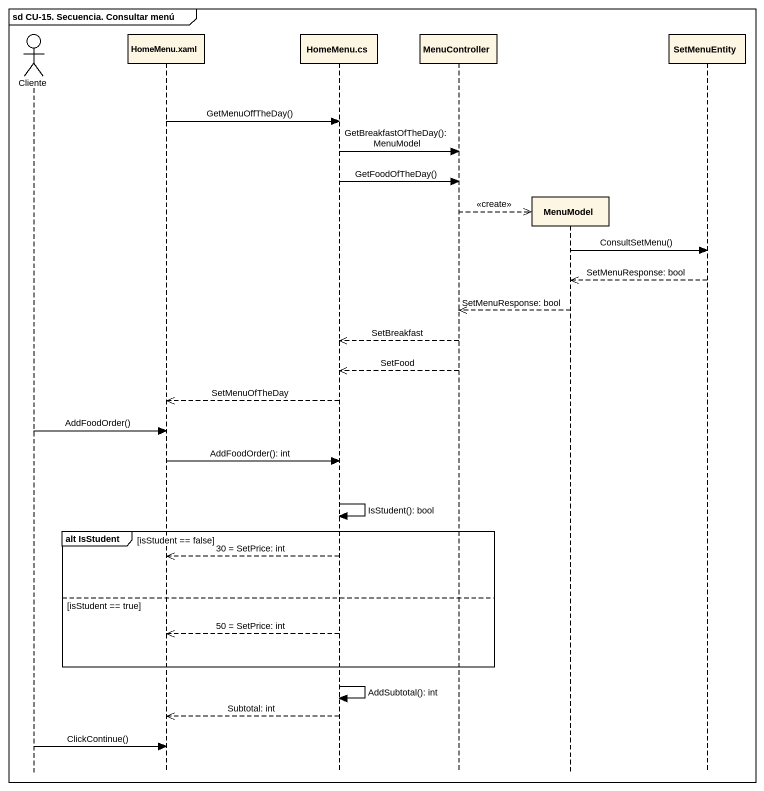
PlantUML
@startuml
mainframe sd CU-15. Secuencia. Consultar menú
hide footbox
actor Cliente
participant "HomeMenu.xaml" as HomeMenu_xaml
participant "HomeMenu.cs" as HomeMenu_cs
participant MenuController
participant MenuModel
participant SetMenuEntity

HomeMenu_xaml -> HomeMenu_cs : GetMenuOffTheDay()
HomeMenu_cs -> MenuController : GetBreakfastOfTheDay(): MenuModel
HomeMenu_cs -> MenuController : GetFoodOfTheDay()
MenuController -->> MenuModel ** : <<create>>
MenuModel -> SetMenuEntity : ConsultSetMenu()
SetMenuEntity -->> MenuModel : SetMenuResponse: bool
MenuModel -->> MenuController : SetMenuResponse: bool
MenuController -->> HomeMenu_cs : SetBreakfast
MenuController -->> HomeMenu_cs : SetFood
HomeMenu_cs -->> HomeMenu_xaml : SetMenuOfTheDay
Cliente -> HomeMenu_xaml : AddFoodOrder()
HomeMenu_xaml -> HomeMenu_cs : AddFoodOrder(): int
HomeMenu_cs -> HomeMenu_cs : IsStudent(): bool
group alt IsStudent [isStudent == false]
  HomeMenu_cs -->> HomeMenu_xaml : 30 = SetPrice: int
else isStudent == true
  HomeMenu_cs -->> HomeMenu_xaml : 50 = SetPrice: int
end
HomeMenu_cs -> HomeMenu_cs : AddSubtotal(): int
HomeMenu_cs -->> HomeMenu_xaml : Subtotal: int
Cliente -> HomeMenu_xaml : ClickContinue()
@enduml
